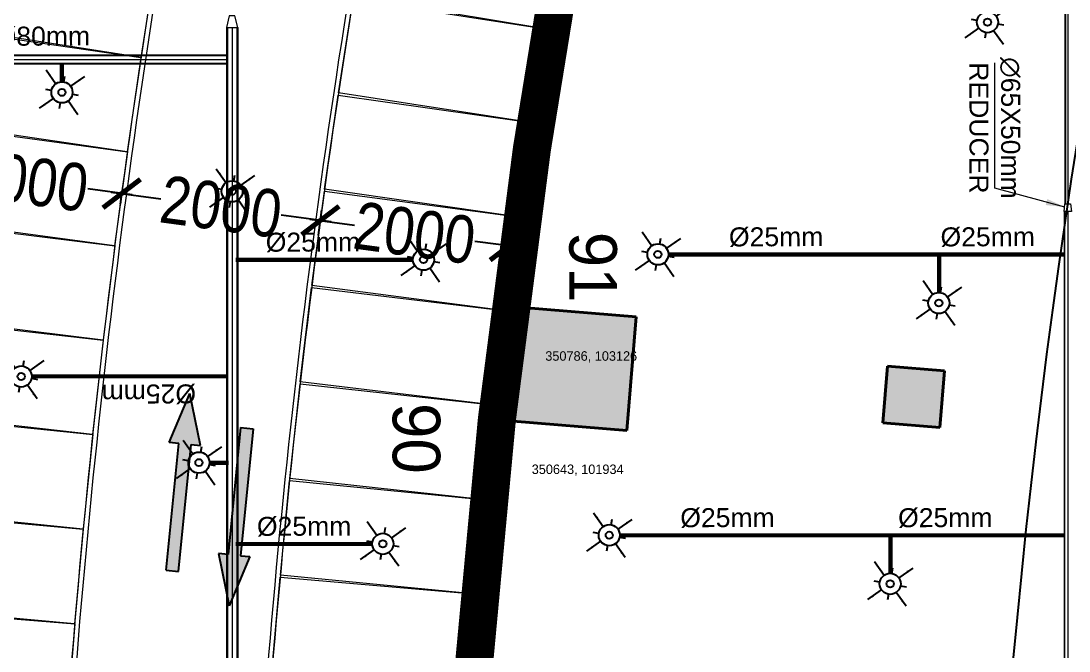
# Model space of a CAD drawing. Header units: inches. Extents: x 257070 to 799932, y -17980 to 269260.
# Drawn here: x 345635 to 356664, y 99499 to 106131 of the extents above; entities that cross this region are included whole.
import ezdxf

# ---------------------------------------------------------------- set-up
doc = ezdxf.new("R2010")
doc.units = ezdxf.units.IN
doc.header["$MEASUREMENT"] = 0
doc.header["$PDMODE"] = 99
doc.header["$PDSIZE"] = 100
doc.linetypes.add('Basement 1floor plan$0$CENTERX2', pattern=[4, 2.5, -0.5, 0.5, -0.5])
for name, color, linetype in [('0-AES-F-SPRINKLER', 10, 'Continuous'), ('2 wheeler barrier', 170, 'Continuous'), ('basement1_AP$0$A-_ANOTPATN_H-_-', 253, 'Continuous'), ('basement1_AP$0$A-_ROAD----_E-_-', 2, 'Continuous'), ('DSP_MISCELANEOUS', 252, 'Continuous'), ('DSP_PARKING', 8, 'Continuous'), ('DSP_SLAB CO-ORDINATES', 160, 'Continuous')]:
    doc.layers.add(name, color=color, linetype=linetype)
for name, color, linetype, lineweight in [('0-AES-F-SPRINKLER PIPE', 10, 'Continuous', 15), ('07--DIM-2', 2, 'Continuous', 25), ('E--CONCRETE-4', 4, 'Continuous', 40), ('E--CONCRETE-SHADE', 253, 'Continuous', 20), ('F--BRICKWALL-3', 252, 'Continuous', 30), ('M--TILING-2', 252, 'Continuous', 18), ('Q--PARKING', 253, 'Continuous', 13)]:
    doc.layers.add(name, color=color, linetype=linetype, lineweight=lineweight)
doc.styles.get("Standard").update_dxf_attribs({"font": 'arial.ttf'})
doc.styles.add('TEXT style 175', font='GOTHIC.TTF')
doc.styles.add('TEXT style 75', font='ARIALN.TTF')
doc.dimstyles.new('75', dxfattribs={"dimscale": 1.5, "dimtxt": 200, "dimasz": 113, "dimexe": 113, "dimexo": 0, "dimgap": 25, "dimtad": 0, "dimdec": 0, "dimrnd": 5, "dimzin": 0, "dimdsep": 46, "dimtxsty": 'TEXT style 75', "dimblk": 'ARCHTICK', "dimcen": 0.09, "dimdle": 113, "dimclrd": 8, "dimclre": 8, "dimclrt": 256, "dimadec": 0, "dimazin": 0, "dimtfac": 1, "dimtdec": 0, "dimtofl": 0, "dimtmove": 1, "dimatfit": 3, "dimldrblk": 'OPEN90', "dimfxl": 0, "dimtolj": 1, "dimtzin": 0, "dimarcsym": 0})
doc.dimstyles.new('ISO-25', dxfattribs={"dimtxt": 2.5, "dimasz": 2.5, "dimexe": 1.25, "dimexo": 0.625, "dimtad": 1, "dimtxsty": 'Standard', "dimcen": 2.5, "dimadec": 0, "dimazin": 0, "dimtfac": 1, "dimtmove": 0, "dimatfit": 3, "dimfxl": 1, "dimarcsym": 0})
doc.dimstyles.new('PLUMBING', dxfattribs={"dimscale": 100, "dimtxt": 1.8, "dimasz": 1.6, "dimexe": 1, "dimexo": 1, "dimgap": 0.5, "dimtad": 2, "dimdec": 0, "dimzin": 0, "dimdsep": 46, "dimtxsty": 'Standard', "dimcen": 1, "dimdle": 1, "dimclrd": 7, "dimclre": 7, "dimclrt": 256, "dimadec": 0, "dimazin": 0, "dimtfac": 1, "dimtdec": 0, "dimtmove": 2, "dimatfit": 3, "dimfxl": 1, "dimtolj": 1, "dimtzin": 0, "dimlwd": -1, "dimlwe": -1, "dimarcsym": 0})

# ---------------------------------------------------------------- blocks, each defined once
blk = doc.blocks.new('_ArchTick')
at = {"color": 0, "linetype": 'ByBlock', "const_width": 0.15}
blk.add_lwpolyline([(-0.5, -0.5), (0.5, 0.5)], dxfattribs=at)
blk = doc.blocks.new('*D235')
at = {"layer": '07--DIM-2', "color": 251, "lineweight": -2, "ltscale": 1000, "transparency": 16777216}
for p, q in [((344601, 104597), (345070, 104534)), ((344716, 104607), (344698, 104470)), ((346807, 104299), (346338, 104362)), ((346698, 104339), (346680, 104202))]:
    blk.add_line(p, q, dxfattribs=at)
at = {"layer": 'DEFPOINTS', "color": 0, "ltscale": 1000, "transparency": 16777216}
for p in [(344716, 104607, 0), (346698, 104339, 0), (346695, 104314)]:
    blk.add_point(p, dxfattribs=at)
at = {"layer": '07--DIM-2', "color": 251, "lineweight": -2, "ltscale": 1000, "transparency": 16777216, "xscale": 350, "yscale": 350, "zscale": 350}
for p, rotation in [((344713, 104582), 172.296290820342), ((346695, 104314), 352.296290820342)]:
    blk.add_blockref('_ArchTick', p, dxfattribs=dict(at, rotation=rotation))
at = {"layer": '07--DIM-2', "ltscale": 1000, "transparency": 16777216, "insert": (345704, 104448), "char_height": 500, "attachment_point": 5, "rotation": 352.2963, "style": 'TEXT style 75'}
blk.add_mtext('\\A1;2000', dxfattribs=at)
blk = doc.blocks.new('_Open90')
at = {"color": 0, "linetype": 'ByBlock', "lineweight": -2}
for p, q in [((-0.5, 0.5), (0, 0)), ((0, 0), (-1, 0)), ((0, 0), (-0.5, -0.5))]:
    blk.add_line(p, q, dxfattribs=at)
blk = doc.blocks.new('*D236')
at = {"layer": '07--DIM-2', "color": 251, "lineweight": -2, "ltscale": 1000, "transparency": 16777216}
for p, q in [((346698, 104339), (346680, 104202)), ((346583, 104329), (347107, 104259)), ((348766, 103877), (348802, 104143)), ((348898, 104016), (348375, 104087))]:
    blk.add_line(p, q, dxfattribs=at)
at = {"layer": 'DEFPOINTS', "color": 0, "ltscale": 1000, "transparency": 16777216}
for p in [(346698, 104339, 0), (348786, 104031), (348766, 103877)]:
    blk.add_point(p, dxfattribs=at)
at = {"layer": '07--DIM-2', "color": 251, "lineweight": -2, "ltscale": 1000, "transparency": 16777216, "xscale": 350, "yscale": 350, "zscale": 350}
for p, rotation in [((346695, 104314), 172.2962908197257), ((348786, 104031), 352.2962908197256)]:
    blk.add_blockref('_ArchTick', p, dxfattribs=dict(at, rotation=rotation))
at = {"layer": '07--DIM-2', "ltscale": 1000, "transparency": 16777216, "insert": (347741, 104173), "char_height": 500, "attachment_point": 5, "rotation": 352.2963, "style": 'TEXT style 75'}
blk.add_mtext('\\A1;2000', dxfattribs=at)
blk = doc.blocks.new('*D237')
at = {"layer": '07--DIM-2', "color": 251, "lineweight": -2, "ltscale": 1000, "transparency": 16777216}
for p, q in [((348766, 103877), (348802, 104143)), ((348675, 104046), (349144, 103983)), ((350881, 103748), (350412, 103811)), ((350771, 103778), (350754, 103651))]:
    blk.add_line(p, q, dxfattribs=at)
at = {"layer": 'DEFPOINTS', "color": 0, "ltscale": 1000, "transparency": 16777216}
for p in [(348766, 103877), (350769, 103763), (350771, 103778)]:
    blk.add_point(p, dxfattribs=at)
at = {"layer": '07--DIM-2', "color": 251, "lineweight": -2, "ltscale": 1000, "transparency": 16777216}
for p, xscale, yscale, zscale, rotation in [((348786, 104031), 350, 350, 350, 172.2962908197257), ((350769, 103763), 349.9999999999999, 349.9999999999999, 349.9999999999999, 352.2962908197256)]:
    blk.add_blockref('_ArchTick', p, dxfattribs=dict(at, xscale=xscale, yscale=yscale, zscale=zscale, rotation=rotation))
at = {"layer": '07--DIM-2', "ltscale": 1000, "transparency": 16777216, "insert": (349778, 103897), "char_height": 500, "attachment_point": 5, "rotation": 352.2963, "style": 'TEXT style 75'}
blk.add_mtext('\\A1;2000', dxfattribs=at)
blk = doc.blocks.new('*U186')
at = {"layer": 'DSP_SLAB CO-ORDINATES', "color": 206}
for p, q in [((0, -188), (0, 188)), ((-188, 0), (188, 0))]:
    blk.add_line(p, q, dxfattribs=at)
at = {"layer": 'DSP_SLAB CO-ORDINATES', "color": 206, "ltscale": 3.5}
blk.add_lwpolyline([(-105, 0), (0, 106), (105, 0), (0, -105), (-105, 0)], dxfattribs=at)
at = {"layer": 'DEFPOINTS', "style": 'TEXT style 175'}
blk.add_attdef('CORDINATE', (367, -572), '', height=100, dxfattribs=at)
at = {"layer": 'DSP_SLAB CO-ORDINATES', "color": 214, "style": 'TEXT style 175'}
blk.add_attdef('NO.', (-1096, 175), '', height=500, rotation=270, dxfattribs=at)
blk = doc.blocks.new('*U187')
at = {"layer": 'DSP_SLAB CO-ORDINATES', "color": 206}
for p, q in [((0, -188), (0, 188)), ((-188, 0), (188, 0))]:
    blk.add_line(p, q, dxfattribs=at)
at = {"layer": 'DSP_SLAB CO-ORDINATES', "color": 206, "ltscale": 3.5}
blk.add_lwpolyline([(-105, 0), (0, 106), (105, 0), (0, -105), (-105, 0)], dxfattribs=at)
at = {"layer": 'DEFPOINTS', "style": 'TEXT style 175'}
blk.add_attdef('CORDINATE', (367, -572), '', height=100, dxfattribs=at)
at = {"layer": 'DSP_SLAB CO-ORDINATES', "color": 214, "style": 'TEXT style 175'}
blk.add_attdef('NO.', (620, 785), '', height=500, rotation=270, dxfattribs=at)
blk = doc.blocks.new('basement1_AP$0$AR-DIR-A')
h = blk.add_hatch()
h.set_pattern_fill('ANSI31', color=8)
h.paths.add_polyline_path([(158, -458), (26, -458), (26, -1800), (-74, -1800), (92, -2335), (258, -1800), (158, -1800)])
at = {"layer": 'DSP_MISCELANEOUS', "color": 8}
for p, q in [((158, -458), (26, -458)), ((26, -458), (26, -1800)), ((158, -458), (158, -1800)), ((26, -1800), (-74, -1800)), ((-74, -1800), (92, -2335)), ((258, -1800), (92, -2335)), ((158, -1800), (258, -1800))]:
    blk.add_line(p, q, dxfattribs=at)
blk = doc.blocks.new('*U603')
at = {"layer": '0-AES-F-SPRINKLER'}
for p, q in [((171672, 56809), (171672, 56871)), ((171562, 56699), (171500, 56699)), ((171783, 56699), (171845, 56699)), ((171672, 56588), (171672, 56526))]:
    blk.add_line(p, q, dxfattribs=at)
for radius in [111, 37.8]:
    blk.add_circle((171672, 56699), radius, dxfattribs=at)
at = {"layer": '0-AES-F-SPRINKLER PIPE'}
for points, override in [([(171468, 56903), (171594, 56777)], {"dimasz": 70, "dimtad": 0, "dimfxl": 13, "dimarcsym": 1}), ([(171877, 56903), (171751, 56777)], {"dimasz": 70, "dimtad": 0, "dimfxl": 13, "dimarcsym": 1}), ([(171468, 56494), (171594, 56620)], {"dimasz": 70, "dimtad": 0, "dimfxl": 13, "dimarcsym": 1}), ([(171877, 56494), (171751, 56620)], {"dimasz": 70, "dimgap": 0.625, "dimtad": 0, "dimfxl": 13, "dimarcsym": 1})]:
    blk.add_leader(points, dimstyle='ISO-25', override=override, dxfattribs=at)

msp = doc.modelspace()

# ---------------------------------------------------------------- hatches: boundary and pattern name
at = {"layer": 'E--CONCRETE-SHADE', "ltscale": 3.5}
h = msp.add_hatch(color=8, dxfattribs=at)
h.dxf.hatch_style = 1
h.paths.add_polyline_path([(350913.4, 103115.7), (350814.6, 101919.8), (352010.6, 101821), (352109.3, 103017)])
h = msp.add_hatch(color=8, dxfattribs=at)
h.dxf.hatch_style = 1
h.paths.add_polyline_path([(355352.6, 102448.3), (354754.7, 102497.7), (354705.3, 101899.7), (355303.2, 101850.4)])

# ---------------------------------------------------------------- linework, layer by layer
at = {"layer": '0-AES-F-SPRINKLER PIPE', "ltscale": 1000, "elevation": 0}
for points in [[(356620.5, 107440.3), (356620.5, 104204.9)], [(356625.5, 107440.3), (356625.5, 104204.9)], [(356650.5, 107440.3), (356650.5, 104204.9)], [(347797.5, 106060), (347797.5, 95172.5)], [(347807.5, 106060), (347807.5, 95172.5)], [(347857.5, 106060), (347857.5, 95172.5)], [(347907.5, 106060), (347907.5, 95172.5)], [(347917.5, 106060), (347917.5, 95172.5)], [(347797.5, 105770.5), (330682.5, 105770.5)], [(347797.5, 105762.5), (330682.5, 105762.5)], [(347797.5, 105722.5), (330682.5, 105722.5)], [(347797.5, 105682.5), (330682.5, 105682.5)], [(347797.5, 105674.5), (330682.5, 105674.5)], [(347797.5, 105722.5), (339876.4, 105722.5)], [(346051.5, 105489.1), (346051.5, 105684)], [(346054.5, 105489.4), (346054.5, 105684)], [(346067, 105490.1), (346067, 105684)], [(346079.5, 105489.4), (346079.5, 105684)], [(346082.5, 105489.1), (346082.5, 105684)], [(356612, 104126.5), (356612, 86864.6)], [(356618, 104126.5), (356618, 86864.6)], [(356650.5, 104126.5), (356650.5, 86864.6)], [(352448.4, 103689.8), (356620.5, 103689.8)], [(352448.8, 103686.8), (356620.5, 103686.8)], [(347896, 103633.8), (349762.5, 103633.8)], [(347896, 103630.8), (349762.1, 103630.8)], [(347896, 103618.3), (349761.4, 103618.3)], [(347896, 103605.8), (349762.1, 103605.8)], [(347896, 103602.8), (349762.5, 103602.8)], [(352448.4, 103658.8), (356620.5, 103658.8)], [(352448.8, 103661.8), (356620.5, 103661.8)], [(352449.5, 103674.3), (356620.5, 103674.3)], [(355279.1, 103658.8), (355279.1, 103272)], [(355282.1, 103658.8), (355282.1, 103272.4)], [(355294.6, 103658.8), (355294.6, 103273.1)], [(355307.1, 103658.8), (355307.1, 103272.4)], [(355310.1, 103658.8), (355310.1, 103272)], [(347797.5, 102403.9), (345748.2, 102403.9)], [(347797.5, 102372.9), (345748.2, 102372.9)], [(347797.5, 102400.9), (345748.5, 102400.9)], [(347797.5, 102375.9), (345748.5, 102375.9)], [(347797.5, 102388.4), (345749.2, 102388.4)], [(347618.3, 101497.8), (347819, 101497.8)], [(347618.7, 101494.8), (347819, 101494.8)], [(347619.4, 101482.3), (347819, 101482.3)], [(347618.3, 101466.8), (347819, 101466.8)], [(347618.7, 101469.8), (347819, 101469.8)], [(351936.3, 100733.8), (356612, 100733.8)], [(351936.3, 100702.8), (356612, 100702.8)], [(351936.7, 100730.8), (356612, 100730.8)], [(351936.7, 100705.8), (356612, 100705.8)], [(351937.4, 100718.3), (356612, 100718.3)], [(354767, 100702.8), (354767, 100316)], [(354770, 100702.8), (354770, 100316.4)], [(354782.5, 100702.8), (354782.5, 100317.1)], [(354795, 100702.8), (354795, 100316.4)], [(354798, 100702.8), (354798, 100316)], [(347896, 100643), (349333.9, 100643)], [(347896, 100640), (349333.5, 100640)], [(347896, 100627.5), (349332.8, 100627.5)], [(347896, 100615), (349333.5, 100615)], [(347896, 100612), (349333.9, 100612)]]:
    msp.add_lwpolyline(points, dxfattribs=at)
for points in [[(347887.5, 106182.9), (347827.5, 106182.9), (347797.5, 106060), (347917.5, 106060)], [(356620.5, 104204.9), (356680.5, 104204.9), (356689, 104126.5), (356612, 104126.5)]]:
    msp.add_lwpolyline(points, close=True, dxfattribs=at)
at = {"layer": '2 wheeler barrier', "color": 8, "const_width": 100, "elevation": 0}
for points in [[(352024.8, 110427.6, 0.0114188), (351274.9, 106469.5, 0.0095765), (350785.9, 103126.3, 0.0095765)], [(350643, 101934, 0.0034546), (350514.6, 100721.9, 0.0164355), (350133.5, 94936.8, 0.0427486), (350924, 79901.4)]]:
    msp.add_lwpolyline(points, format="xyb", dxfattribs=at)
at = {"layer": 'basement1_AP$0$A-_ANOTPATN_H-_-', "color": 8, "extrusion": (2.54878e-13, -3.22733e-13, -1)}
for p, q in [((350918.1, 103090.3, 0), (350546.1, 101967.1, 0)), ((350684.1, 103109.6, 0), (350823.5, 101944.2, 0))]:
    msp.add_line(p, q, dxfattribs=at)
at = {"layer": 'basement1_AP$0$A-_ROAD----_E-_-', "color": 8, "elevation": 0}
msp.add_lwpolyline([(357922.4, 110865.9, 0.0903838), (356447.9, 81295.5, 0.0903838)], format="xyb", dxfattribs=at)
at = {"layer": 'DSP_PARKING', "color": 8}
msp.add_arc((423732.1, 94707.4, 0), 85299.1, 153.817777, 185.977729, dxfattribs=at)
at = {"layer": 'E--CONCRETE-4', "color": 8, "ltscale": 10}
for p, q in [((350913.4, 103115.7, 0), (350814.6, 101919.8, 0)), ((352109.3, 103017, 0), (350913.4, 103115.7, 0)), ((352010.6, 101821, 0), (352109.3, 103017, 0)), ((354754.7, 102497.7, 0), (354705.3, 101899.7, 0)), ((355352.6, 102448.3, 0), (354754.7, 102497.7, 0)), ((355303.2, 101850.4, 0), (355352.6, 102448.3, 0)), ((350814.6, 101919.8, 0), (352010.6, 101821, 0)), ((354705.3, 101899.7, 0), (355303.2, 101850.4, 0))]:
    msp.add_line(p, q, dxfattribs=at)
at = {"layer": 'F--BRICKWALL-3', "color": 8}
for p, q in [((350920.2, 103115.2, 0), (350686.2, 103134.6, 0)), ((350918.1, 103090.3, 0), (350684.1, 103109.6, 0)), ((350821.4, 101919.3, 0), (350543.3, 101942.3, 0)), ((350823.5, 101944.2, 0), (350545.4, 101967.2, 0))]:
    msp.add_line(p, q, dxfattribs=at)
at = {"layer": 'M--TILING-2', "color": 8, "linetype": 'Basement 1floor plan$0$CENTERX2', "ltscale": 1000, "const_width": 400, "elevation": 0}
msp.add_lwpolyline([(350086.4, 91684.8, -0.0291146), (350643, 101934, -0.0244026), (352024.8, 110427.6, -0.0271881), (354530.2, 119680.6, -0.0133232), (357863.4, 128490.3), (338652.8, 131708.1), (319828.5, 134457.4), (311231.6, 135935), (308387, 136427.9), (300964.9, 140353.6), (283589, 141766.7)], format="xyb", dxfattribs=at)
at = {"layer": 'Q--PARKING', "color": 8, "elevation": 0}
for points in [[(361560.4, 139748.1, 0.065199), (351861.8, 118379.9, 0.0164355), (350317.8, 112645.1, 0.0164355), (349153.9, 106821.3, 0.0164355), (348375.1, 100933.7, 0.0164355), (347984.6, 95007.6, 0.0447007), (348894, 78908.5)], [(356680.8, 130698, 0.0366544), (351909.6, 118365.3, 0.0164355), (350366.5, 112633.7, 0.0164355), (349203.2, 106813.2, 0.0164355), (348424.8, 100928.7, 0.0164355), (348034.6, 95005.9, 0.0446748), (348942.1, 78925)], [(358490.6, 129846.8, 0.03667), (353822.7, 117782.2, 0.0164355), (352313.8, 112177.5, 0.0164355), (351176.3, 106485.9, 0.0164355), (350415.1, 100731.8, 0.0164355), (350033.5, 94940.1, 0.0427486), (350824.9, 79887.6)], [(353672.7, 129189.5, 0.0294744), (349890.6, 118980.7, 0.0164355), (348311.4, 113115.2, 0.0164355), (347121, 107158.6, 0.0164355), (346324.4, 101136.6, 0.0164355), (345925, 95075.4, 0.0129211), (345891.2, 90299.5, 0.0129211)], [(353744.2, 129227.9, 0.0296473), (349938.5, 118966.1, 0.0164355), (348360.1, 113103.8, 0.0164355), (347170.3, 107150.4, 0.0164355), (346374.1, 101131.7, 0.0164355), (345975, 95073.7, 0.0130197), (345941.9, 90264, 0.0130197)]]:
    msp.add_lwpolyline(points, format="xyb", dxfattribs=at)
for points in [[(349133.1, 106384.1), (349297.5, 107370.5), (351270.3, 107041.8), (351105.9, 106055.4), (349133.1, 106384.1)], [(344920.1, 106055.4), (345075.6, 107043.3), (347051.3, 106732.3), (346895.8, 105744.5), (344920.1, 106055.4)], [(348976.3, 105373.6), (349129.5, 106361.8), (351105.9, 106055.4), (350952.7, 105067.2), (348976.3, 105373.6)], [(344773.9, 105044.3), (344918.7, 106033.8), (346897.6, 105744.2), (346752.8, 104754.8), (344773.9, 105044.3)], [(348831, 104361.3), (348973, 105351.2), (350952.7, 105067.2), (350810.8, 104077.3), (348831, 104361.3)], [(344638.6, 104031.6), (344772.6, 105022.6), (346754.6, 104754.5), (346620.5, 103763.5), (344638.6, 104031.6)], [(348697.2, 103347.5), (348827.9, 104338.9), (350810.8, 104077.3), (350680, 103085.9), (348697.2, 103347.5)], [(344514.3, 103017.6), (344637.6, 104009.9), (346622.3, 103763.3), (346499, 102770.9), (344514.3, 103017.6)], [(348574.8, 102332.2), (348694.3, 103325), (350680, 103085.9), (350560.5, 102093.1), (348574.8, 102332.2)], [(344400.9, 102002.2), (344513.5, 102995.9), (346500.8, 102770.7), (346388.2, 101777.1), (344400.9, 102002.2)], [(348463.9, 101315.6), (348572.2, 102309.7), (350560.5, 102093.1), (350452.2, 101099), (348463.9, 101315.6)], [(344298.5, 100985.7), (344400.4, 101980.5), (346390, 101776.9), (346288.2, 100782.1), (344298.5, 100985.7)], [(348364.6, 100297.7), (348461.6, 101293), (350452.2, 101099), (350355.2, 100103.7), (348364.6, 100297.7)], [(344207.2, 99968.2), (344298.2, 100964), (346289.9, 100781.9), (346198.9, 99786.1), (344207.2, 99968.2)], [(348276.8, 99278.9), (348362.5, 100275.2), (350355.2, 100103.7), (350269.4, 99107.4), (348276.8, 99278.9)], [(344126.8, 98949.7), (344207.1, 99946.4), (346200.7, 99785.9), (346120.4, 98789.1), (344126.8, 98949.7)]]:
    msp.add_lwpolyline(points, close=True, dxfattribs=at)

# ---------------------------------------------------------------- block references
at = {"layer": '0-AES-F-SPRINKLER', "color": 7, "rotation": 80.17180205283994}
for p in [(382369.6, -72712.9, 0), (372629.9, -73451.8, 0), (374420.4, -74493.7, 0), (378901.5, -75156.8, 0), (376435.1, -75212.7, 0), (381857.5, -75668.8, 0), (372201.3, -76442.6, 0), (374071.5, -77348.7, 0), (378389.5, -78112.7, 0), (376006.5, -78203.6, 0), (381345.4, -78624.8, 0)]:
    msp.add_blockref('*U603', p, dxfattribs=at)
at = {"layer": 'DSP_MISCELANEOUS', "color": 8, "rotation": 174.3577837060222}
msp.add_blockref('basement1_AP$0$AR-DIR-A', (347275, 99877.4, 0), dxfattribs=at)
at = {"layer": 'DSP_MISCELANEOUS', "color": 8, "xscale": -1, "rotation": 354.357783706022}
msp.add_blockref('basement1_AP$0$AR-DIR-A', (348148.1, 102291, 0), dxfattribs=at)
at = {"layer": 'DSP_SLAB CO-ORDINATES', "color": 8, "ltscale": 3.5}
for name, p, values in [('*U187', (350785.9, 103126.3, 0), {'NO.': '91', 'CORDINATE': '350786, 103126'}), ('*U186', (350643, 101934, 0), {'NO.': '90', 'CORDINATE': '350643, 101934'})]:
    msp.add_blockref(name, p, dxfattribs=at).add_auto_attribs(values)

# ---------------------------------------------------------------- texts
at = {"layer": '0-AES-F-SPRINKLER PIPE', "color": 7, "linetype": 'Continuous', "lineweight": -3, "ltscale": 0.9, "char_height": 200, "attachment_point": 2}
for s, insert, width, rotation in [('%%C80mm', (345865.5, 106071, 0), 685.774, 0.1922), ('∅65X50mm\\PREDUCER', (356150.2, 105004.7, 0), 1474.715, 270), ('%%C25mm', (348707.3, 103903.4, 0), 685.774, 0.1922), ('%%C25mm', (353582, 103959.3, 0), 685.774, 0.1922), ('%%C25mm', (355808.4, 103959.3, 0), 685.774, 0.1922), ('%%C25mm', (346981, 102104.1, 0), 685.774, 180.1922), ('%%C25mm', (348614.7, 100912.5, 0), 685.774, 0.1922), ('%%C25mm', (353069.9, 101003.4, 0), 685.774, 0.1922), ('%%C25mm', (355362.1, 101003.4, 0), 685.774, 0.1922)]:
    msp.add_mtext(s, dxfattribs=dict(at, insert=insert, width=width, rotation=rotation))

# ---------------------------------------------------------------- dimensions: what is measured, and where the dimension line sits
at = {"layer": '07--DIM-2', "color": 8, "ltscale": 1000}
dim = msp.add_aligned_dim(p1=(344716.4, 104607, 0), p2=(346698.4, 104338.9, 0), distance=-24.9, dimstyle='75', override={"dimscale": 1, "dimtxt": 500, "dimasz": 350, "dimclrd": 251, "dimclre": 251}, dxfattribs=at)
dim.commit()
dim.dimension.update_dxf_attribs({"geometry": '*D235', "text_midpoint": (345704.1, 104448.3)})
dim = msp.add_linear_dim(base=(348786.5, 104031.3), p1=(346698.4, 104338.9, 0), p2=(348765.7, 103877.3), angle=172.29629, text='2000', dimstyle='75', override={"dimscale": 1, "dimtxt": 500, "dimasz": 350, "dimclrd": 251, "dimclre": 251}, dxfattribs=at)
dim.commit()
dim.dimension.update_dxf_attribs({"geometry": '*D236', "text_midpoint": (347740.8, 104172.8)})
dim = msp.add_linear_dim(base=(350769.3, 103763.1, 0), p1=(348765.7, 103877.3, 0), p2=(350771.2, 103777.6, 0), angle=172.29629, dimstyle='75', override={"dimscale": 1, "dimtxt": 500, "dimasz": 350, "dimclrd": 251, "dimclre": 251}, dxfattribs=at)
dim.commit()
dim.dimension.update_dxf_attribs({"geometry": '*D237', "text_midpoint": (349777.9, 103897.2, 0)})

# ---------------------------------------------------------------- leaders
at = {"layer": '0-AES-F-SPRINKLER PIPE', "color": 7, "linetype": 'Continuous', "lineweight": -3, "ltscale": 0.9}
msp.add_leader([(356620.5, 104172.4, 0), (355885.3, 104370.2, 0), (355885.3, 105689.9, 0)], dimstyle='PLUMBING', override={"dimasz": 2, "dimgap": 25, "dimtad": 0}, dxfattribs=at)

doc.saveas('drawing.dxf')
